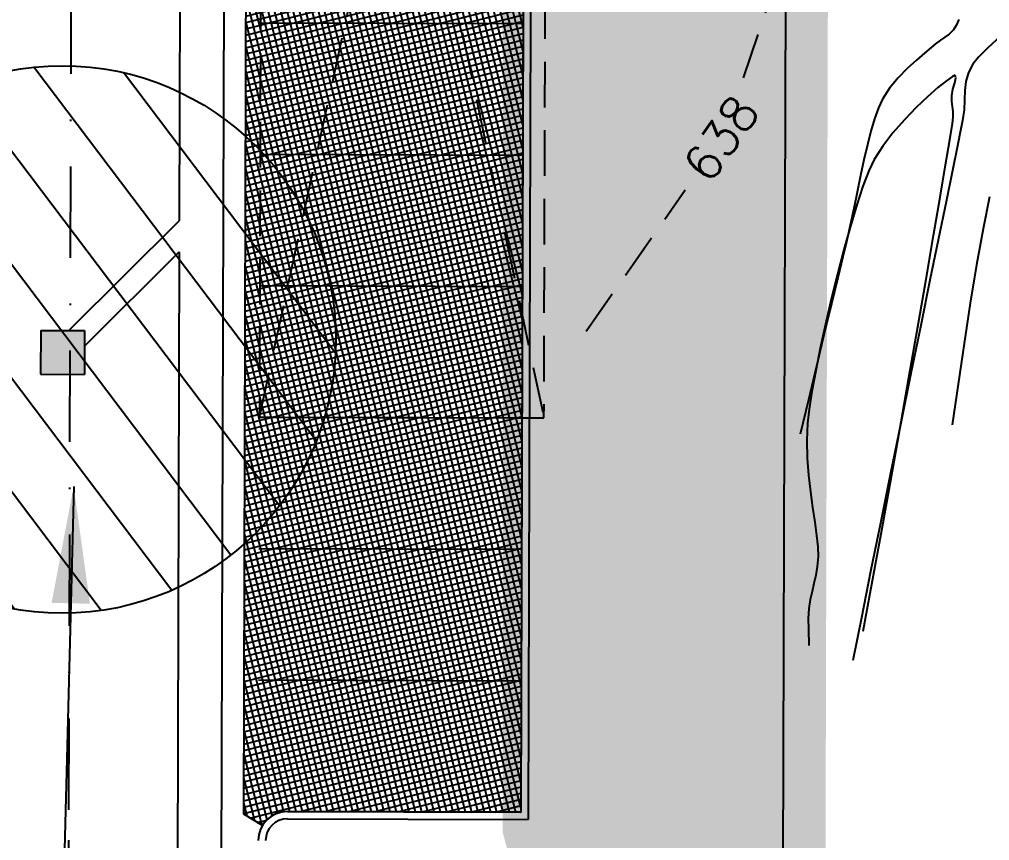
# Model space of a CAD drawing. Header units: feet. Extents: x 26064 to 27719, y 16802 to 28989.
# Drawn here: x 27523.9 to 27590.3, y 17671.8 to 17728.1 of the extents above; entities that cross this region are included whole.
import ezdxf

# ---------------------------------------------------------------- set-up
doc = ezdxf.new("R2010")
doc.units = ezdxf.units.FT
doc.header["$LTSCALE"] = 50
doc.header["$MEASUREMENT"] = 0
for name, pattern in [('CENTERPL', [0.25, 0.125, -0.0625, 0, -0.0625]), ('DASHED', [0.75, 0.5, -0.25]), ('HIDDEN', [0.375, 0.25, -0.125]), ('HIDDEN25', [0.0938, 0.0625, -0.0313]), ('HIDN25', [0.0938, 0.0625, -0.0313])]:
    doc.linetypes.add(name, pattern=pattern)
for name, color, linetype in [('CANOPY', 7, 'HIDDEN25'), ('CL-ROADS', 9, 'CENTERPL'), ('CONC-5INCH-BOUNDS', 251, 'Continuous'), ('CONC-5INCH-HATCH', 251, 'Continuous'), ('CONT-MJR', 160, 'HIDDEN'), ('CONT-MNR', 55, 'HIDN25'), ('CURB-B', 4, 'Continuous'), ('CURB-F', 32, 'Continuous'), ('DEMO-UTILITY', 1, 'Continuous'), ('FENCES-CHAIN', 6, 'FENCE-CHAIN'), ('INLET PROTECTION', 1, 'HIDDEN'), ('INLET-HATCH', 9, 'Continuous'), ('PARKSTRIPES', 32, 'Continuous'), ('SD-OUTER', 6, 'Continuous'), ('SD-OUTER-PRIVATE', 6, 'Continuous'), ('SD-STRUCTURE', 6, 'Continuous'), ('SD-STRUCTURE-PRIVATE', 6, 'Continuous'), ('SILT FENCE', 200, 'Continuous'), ('SILT_FENCE', 1, 'HIDDEN')]:
    doc.layers.add(name, color=color, linetype=linetype)
doc.styles.add('l60', font='simplex', dxfattribs={"height": 2.4})
doc.styles.add('ls80', font='simplex', dxfattribs={"oblique": 15, "height": 4})
doc.linetypes.add('FENCE-CHAIN', pattern='A,1,0,[133,ltypeshp.shx,S=0.05,R=0,X=0,Y=0],-0.1', length=1.1)
doc.dimstyles.new('dim', dxfattribs={"dimtxt": 0.18, "dimasz": 0.16, "dimexe": 0.0625, "dimexo": 0.0625, "dimgap": 0.03, "dimtad": 3, "dimdec": 4, "dimzin": 0, "dimdsep": 46, "dimtxsty": 'ls80', "dimcen": 0.09, "dimclrd": 256, "dimclre": 256, "dimclrt": 256, "dimaunit": 1, "dimadec": 4, "dimazin": 0, "dimtfac": 1, "dimtdec": 4, "dimtofl": 0, "dimtmove": 2, "dimatfit": 3, "dimfxl": 0, "dimtolj": 1, "dimtzin": 0, "dimlwd": -1, "dimlwe": -1, "dimarcsym": 0})

msp = doc.modelspace()

# ---------------------------------------------------------------- hatches: boundary and pattern name
at = {"layer": 'CONC-5INCH-HATCH'}
h = msp.add_hatch(dxfattribs=at)
h.set_pattern_fill('ANSI37', scale=3.33, angle=329.2625, style=0)
edge = h.paths.add_edge_path()
edge.add_line((27540.51893, 17672.84246), (27539.23542, 17673.61873))
edge.add_line((27539.23542, 17673.61873), (27539.56958, 17791.09061))
edge.add_line((27539.56958, 17791.09061), (27540.86112, 17791.85346))
edge.add_arc((27542.58316, 17792.87059), 2, 210.5682785, 269.8327778)
edge.add_line((27542.57733, 17790.8706), (27558.57051, 17790.82392))
edge.add_line((27558.57051, 17790.82392), (27558.22885, 17673.76074))
edge.add_line((27558.22885, 17673.76074), (27542.23612, 17673.80742))
edge.add_arc((27542.23028, 17671.80743), 2, 89.8327778, 148.8342993)
at = {"layer": 'INLET PROTECTION', "linetype": 'Continuous'}
h = msp.add_hatch(dxfattribs=at)
h.set_pattern_fill('ANSI31', scale=37.499998, angle=262.0889784, style=0)
h.set_pattern_definition([(307.088978, (51637.7866, -5558.594), (3.7392183, 2.82681806), [])])
edge = h.paths.add_edge_path()
edge.add_arc((27526.79836, 17706.13227), 18.75, 0, 360)

# ---------------------------------------------------------------- linework, layer by layer
at = {"layer": 'CANOPY', "color": 7}
for p, q in [((27540.30774, 17700.81716), (27560.07196, 17791.31954)), ((27540.57162, 17791.37646), (27559.80766, 17700.76025))]:
    msp.add_line(p, q, dxfattribs=at)
at = {"layer": 'CANOPY', "color": 7, "flags": 128}
msp.add_lwpolyline([(27540.57162, 17791.37646), (27540.30774, 17700.81716), (27559.80766, 17700.76025), (27560.07196, 17791.31954)], close=True, dxfattribs=at)
at = {"layer": 'CL-ROADS', "color": 7}
msp.add_line((27527.57657, 17793.56565), (27527.23034, 17671.85015), dxfattribs=at)
msp.add_arc((27590.23009, 17671.6712), 63, 179.8372472, 204.2592382, dxfattribs=at)
at = {"layer": 'CONC-5INCH-BOUNDS', "color": 7, "flags": 128}
msp.add_lwpolyline([(27540.51893, 17672.84246), (27539.23542, 17673.61873), (27539.56958, 17791.09061), (27540.86112, 17791.85346, 0.2645125), (27542.57733, 17790.8706), (27558.57051, 17790.82392), (27558.22885, 17673.76074), (27542.23612, 17673.80742, 0.26328513), (27540.51893, 17672.84246)], format="xyb", close=True, dxfattribs=at)
at = {"layer": 'CONT-MJR', "color": 7}
for p, q in [((27591.06133, 17726.87438, 640), (27590.22324, 17726.1058, 640)), ((27590.22324, 17726.1058, 640), (27589.58765, 17725.4594, 640)), ((27589.58765, 17725.4594, 640), (27589.20229, 17724.99398, 640)), ((27589.20229, 17724.99398, 640), (27588.8872, 17724.40318, 640)), ((27587.98987, 17724.23118, 640), (27587.79728, 17724.14842, 640)), ((27588.8872, 17724.40318, 640), (27588.72099, 17723.80692, 640)), ((27587.38297, 17723.85434, 640), (27586.79646, 17723.37963, 640)), ((27588.72099, 17723.80692, 640), (27588.65073, 17723.1929, 640)), ((27588.62345, 17722.54882, 640), (27588.58621, 17721.86237, 640)), ((27588.65073, 17723.1929, 640), (27588.62345, 17722.54882, 640)), ((27587.85463, 17721.36384, 640), (27587.84592, 17721.75334, 640)), ((27588.58621, 17721.86237, 640), (27588.48605, 17721.12122, 640)), ((27584.4989, 17721.17864, 640), (27583.71876, 17720.28834, 640)), ((27588.37277, 17720.55673, 640), (27588.1368, 17719.39714, 640)), ((27588.48605, 17721.12122, 640), (27588.37277, 17720.55673, 640)), ((27583.71876, 17720.28834, 640), (27583.01402, 17719.37087, 640)), ((27583.01402, 17719.37087, 640), (27582.43418, 17718.45694, 640)), ((27588.1368, 17719.39714, 640), (27587.7925, 17717.71139, 640)), ((27587.7925, 17717.71139, 640), (27587.35425, 17715.5684, 640)), ((27587.35425, 17715.5684, 640), (27586.83641, 17713.0371, 640)), ((27580.79793, 17713.88618, 640), (27580.35329, 17712.29226, 640)), ((27586.83641, 17713.0371, 640), (27586.25337, 17710.18641, 640)), ((27579.91473, 17710.61223, 640), (27579.49241, 17708.89328, 640)), ((27585.42024, 17706.99082, 640), (27585.9855, 17710.25254, 640)), ((27586.25337, 17710.18641, 640), (27585.61947, 17707.08525, 640)), ((27579.09646, 17707.18258, 640), (27578.73705, 17705.52734, 640)), ((27585.61947, 17707.08525, 640), (27584.94911, 17703.80257, 640)), ((27584.94911, 17703.80257, 640), (27584.25664, 17700.40728, 640)), ((27578.16846, 17702.57195, 640), (27577.97957, 17701.36619, 640)), ((27577.97957, 17701.36619, 640), (27577.86784, 17700.40463, 640)), ((27583.54438, 17696.36748, 640), (27584.18694, 17699.96935, 640)), ((27584.25664, 17700.40728, 640), (27583.55644, 17696.9683, 640)), ((27577.81508, 17699.20787, 640), (27577.84442, 17698.01049, 640)), ((27583.55644, 17696.9683, 640), (27582.86288, 17693.55457, 640)), ((27578.2154, 17694.61322, 640), (27578.36352, 17693.61195, 640)), ((27582.86288, 17693.55457, 640), (27582.19033, 17690.23501, 640)), ((27578.48894, 17692.70936, 640), (27578.5707, 17691.9253, 640)), ((27582.19033, 17690.23501, 640), (27581.55316, 17687.07854, 640)), ((27578.30616, 17689.4231, 640), (27578.17371, 17688.87529, 640)), ((27581.55316, 17687.07854, 640), (27580.96574, 17684.1541, 640))]:
    msp.add_line(p, q, dxfattribs=at)
at = {"layer": 'CONT-MJR', "color": 7, "extrusion": (0.578818, -0.815457, 0)}
msp.add_line((27587.79728, 17724.14842, 640), (27587.38297, 17723.85434, 640), dxfattribs=at)
at = {"layer": 'CONT-MJR', "color": 7, "extrusion": (0.96934, -0.245724, 0)}
msp.add_line((27587.94892, 17723.69922, 640), (27588.03734, 17724.048, 640), dxfattribs=at)
at = {"layer": 'CONT-MJR', "color": 7, "extrusion": (0.968036, 0.250811, 0)}
msp.add_line((27588.03734, 17724.048, 640), (27587.98987, 17724.23118, 640), dxfattribs=at)
at = {"layer": 'CONT-MJR', "color": 7, "extrusion": (0.660962, -0.75042, 0)}
msp.add_line((27586.79646, 17723.37963, 640), (27586.08726, 17722.75498, 640), dxfattribs=at)
at = {"layer": 'CONT-MJR', "color": 7, "extrusion": (0.98517, -0.171583, 0)}
msp.add_line((27587.74075, 17722.81471, 640), (27587.8187, 17723.2623, 640), dxfattribs=at)
at = {"layer": 'CONT-MJR', "color": 7, "extrusion": (0.958341, -0.285628, 0)}
msp.add_line((27587.8187, 17723.2623, 640), (27587.94892, 17723.69922, 640), dxfattribs=at)
at = {"layer": 'CONT-MJR', "color": 7, "extrusion": (0.689067, -0.724697, 0)}
msp.add_line((27586.08726, 17722.75498, 640), (27585.3049, 17722.01108, 640), dxfattribs=at)
at = {"layer": 'CONT-MJR', "color": 7, "extrusion": (0.999624, 0.027418, 0)}
msp.add_line((27587.75133, 17722.42872, 640), (27587.74075, 17722.81471, 640), dxfattribs=at)
at = {"layer": 'CONT-MJR', "color": 7, "extrusion": (0.718423, -0.695606, 0)}
msp.add_line((27585.3049, 17722.01108, 640), (27584.4989, 17721.17864, 640), dxfattribs=at)
at = {"layer": 'CONT-MJR', "color": 7, "extrusion": (0.990177, 0.13982, 0)}
msp.add_line((27587.79894, 17722.09161, 640), (27587.75133, 17722.42872, 640), dxfattribs=at)
at = {"layer": 'CONT-MJR', "color": 7, "extrusion": (0.990494, 0.137558, 0)}
msp.add_line((27587.84592, 17721.75334, 640), (27587.79894, 17722.09161, 640), dxfattribs=at)
at = {"layer": 'CONT-MJR', "color": 7, "extrusion": (0.989243, -0.146279, 0)}
msp.add_line((27587.78807, 17720.91366, 640), (27587.85463, 17721.36384, 640), dxfattribs=at)
at = {"layer": 'CONT-MJR', "color": 7, "extrusion": (0.987028, -0.160546, 0)}
msp.add_line((27587.60652, 17719.79755, 640), (27587.78807, 17720.91366, 640), dxfattribs=at)
at = {"layer": 'CONT-MJR', "color": 7, "extrusion": (0.986401, -0.164354, 0)}
msp.add_line((27587.32275, 17718.09445, 640), (27587.60652, 17719.79755, 640), dxfattribs=at)
at = {"layer": 'CONT-MJR', "color": 7, "extrusion": (0.904148, -0.427219, 0)}
msp.add_line((27582.43418, 17718.45694, 640), (27582.06676, 17717.67936, 640), dxfattribs=at)
at = {"layer": 'CONT-MJR', "color": 7, "extrusion": (0.98605, -0.166451, 0)}
msp.add_line((27586.9495, 17715.8833, 640), (27587.32275, 17718.09445, 640), dxfattribs=at)
at = {"layer": 'CONT-MJR', "color": 7, "extrusion": (0.934187, -0.356783, 0)}
msp.add_line((27582.06676, 17717.67936, 640), (27581.66482, 17716.62692, 640), dxfattribs=at)
at = {"layer": 'CONT-MJR', "color": 7, "extrusion": (0.948767, -0.315976, 0)}
msp.add_line((27581.66482, 17716.62692, 640), (27581.23849, 17715.3468, 640), dxfattribs=at)
at = {"layer": 'CONT-MJR', "color": 7, "extrusion": (0.985785, -0.168013, 0)}
msp.add_line((27586.4995, 17713.24301, 640), (27586.9495, 17715.8833, 640), dxfattribs=at)
at = {"layer": 'CONT-MJR', "color": 7, "extrusion": (0.957397, -0.288775, 0)}
msp.add_line((27581.23849, 17715.3468, 640), (27580.79793, 17713.88618, 640), dxfattribs=at)
at = {"layer": 'CONT-MJR', "color": 7, "extrusion": (0.985548, -0.169395, 0)}
msp.add_line((27585.9855, 17710.25254, 640), (27586.4995, 17713.24301, 640), dxfattribs=at)
at = {"layer": 'CONT-MJR', "color": 7, "extrusion": (0.967577, -0.252578, 0)}
msp.add_line((27580.35329, 17712.29226, 640), (27579.91473, 17710.61223, 640), dxfattribs=at)
at = {"layer": 'CONT-MJR', "color": 7, "extrusion": (0.974245, -0.225491, 0)}
msp.add_line((27579.49241, 17708.89328, 640), (27579.09646, 17707.18258, 640), dxfattribs=at)
at = {"layer": 'CONT-MJR', "color": 7, "extrusion": (0.985064, -0.172189, 0)}
msp.add_line((27584.81648, 17703.53678, 640), (27585.42024, 17706.99082, 640), dxfattribs=at)
at = {"layer": 'CONT-MJR', "color": 7, "extrusion": (0.980313, -0.197451, 0)}
msp.add_line((27578.73705, 17705.52734, 640), (27578.42433, 17703.97473, 640), dxfattribs=at)
at = {"layer": 'CONT-MJR', "color": 7, "extrusion": (0.983768, -0.179447, 0)}
msp.add_line((27578.42433, 17703.97473, 640), (27578.16846, 17702.57195, 640), dxfattribs=at)
at = {"layer": 'CONT-MJR', "color": 7, "extrusion": (0.984784, -0.173783, 0)}
msp.add_line((27584.18694, 17699.96935, 640), (27584.81648, 17703.53678, 640), dxfattribs=at)
at = {"layer": 'CONT-MJR', "color": 7, "extrusion": (0.99903, -0.044039, 0)}
msp.add_line((27577.86784, 17700.40463, 640), (27577.81508, 17699.20787, 640), dxfattribs=at)
at = {"layer": 'CONT-MJR', "color": 7, "extrusion": (0.997065, 0.076566, 0)}
msp.add_line((27577.84442, 17698.01049, 640), (27577.93489, 17696.83235, 640), dxfattribs=at)
at = {"layer": 'CONT-MJR', "color": 7, "extrusion": (0.993486, 0.113951, 0)}
msp.add_line((27577.93489, 17696.83235, 640), (27578.06554, 17695.69331, 640), dxfattribs=at)
at = {"layer": 'CONT-MJR', "color": 7, "extrusion": (0.984062, -0.177827, 0)}
msp.add_line((27582.90153, 17692.81009, 640), (27583.54438, 17696.36748, 640), dxfattribs=at)
at = {"layer": 'CONT-MJR', "color": 7, "extrusion": (0.990511, 0.137434, 0)}
msp.add_line((27578.06554, 17695.69331, 640), (27578.2154, 17694.61322, 640), dxfattribs=at)
at = {"layer": 'CONT-MJR', "color": 7, "extrusion": (0.990484, 0.137632, 0)}
msp.add_line((27578.36352, 17693.61195, 640), (27578.48894, 17692.70936, 640), dxfattribs=at)
at = {"layer": 'CONT-MJR', "color": 7, "extrusion": (0.983565, -0.180556, 0)}
msp.add_line((27582.27115, 17689.37612, 640), (27582.90153, 17692.81009, 640), dxfattribs=at)
at = {"layer": 'CONT-MJR', "color": 7, "extrusion": (0.999648, 0.026537, 0)}
msp.add_line((27578.5707, 17691.9253, 640), (27578.58784, 17691.27963, 640), dxfattribs=at)
at = {"layer": 'CONT-MJR', "color": 7, "extrusion": (0.996628, -0.082056, 0)}
msp.add_line((27578.58784, 17691.27963, 640), (27578.53147, 17690.595, 640), dxfattribs=at)
at = {"layer": 'CONT-MJR', "color": 7, "extrusion": (0.976117, -0.217247, 0)}
msp.add_line((27578.4315, 17689.98624, 640), (27578.30616, 17689.4231, 640), dxfattribs=at)
at = {"layer": 'CONT-MJR', "color": 7, "extrusion": (0.986782, -0.162056, 0)}
msp.add_line((27578.53147, 17690.595, 640), (27578.4315, 17689.98624, 640), dxfattribs=at)
at = {"layer": 'CONT-MJR', "color": 7, "extrusion": (0.982913, -0.184068, 0)}
msp.add_line((27581.66597, 17686.1445, 640), (27582.27115, 17689.37612, 640), dxfattribs=at)
at = {"layer": 'CONT-MJR', "color": 7, "extrusion": (0.977538, -0.210759, 0)}
msp.add_line((27578.17371, 17688.87529, 640), (27578.05238, 17688.31254, 640), dxfattribs=at)
at = {"layer": 'CONT-MJR', "color": 7, "extrusion": (0.988752, -0.149563, 0)}
msp.add_line((27578.05238, 17688.31254, 640), (27577.96042, 17687.70458, 640), dxfattribs=at)
at = {"layer": 'CONT-MJR', "color": 7, "extrusion": (0.997901, -0.064761, 0)}
msp.add_line((27577.96042, 17687.70458, 640), (27577.91606, 17687.02112, 640), dxfattribs=at)
at = {"layer": 'CONT-MJR', "color": 7, "extrusion": (0.999949, 0.010129, 0)}
msp.add_line((27577.91606, 17687.02112, 640), (27577.92354, 17686.28254, 640), dxfattribs=at)
at = {"layer": 'CONT-MJR', "color": 7, "extrusion": (0.999318, 0.036918, 0)}
msp.add_line((27577.92354, 17686.28254, 640), (27577.96492, 17685.16255, 640), dxfattribs=at)
at = {"layer": 'CONT-MNR', "color": 7}
for p, q in [((27573.48033, 17724.05568, 638), (27575.91882, 17731.25418, 638)), ((27585.88556, 17725.74482, 639), (27585.32119, 17725.26195, 639)), ((27583.00051, 17722.58926, 639), (27582.71661, 17721.9856, 639)), ((27582.71661, 17721.9856, 639), (27582.45195, 17721.24921, 639)), ((27581.96381, 17719.45303, 639), (27581.73204, 17718.43062, 639)), ((27581.73204, 17718.43062, 639), (27581.50292, 17717.35026, 639)), ((27581.50292, 17717.35026, 639), (27581.27233, 17716.23064, 639)), ((27562.69658, 17706.69536, 638), (27569.48701, 17716.38768, 638)), ((27590.33945, 17715.90139, 641), (27589.89214, 17713.70281, 641)), ((27581.0361, 17715.09045, 639), (27580.7901, 17713.94838, 639)), ((27580.7901, 17713.94838, 639), (27580.53017, 17712.82314, 639)), ((27589.89214, 17713.70281, 641), (27589.44841, 17711.24991, 641)), ((27577.9245, 17701.98844, 639), (27577.36852, 17699.64297, 639))]:
    msp.add_line(p, q, dxfattribs=at)
at = {"layer": 'CONT-MNR', "color": 7, "extrusion": (0.907245, -0.420602, 0)}
msp.add_line((27588.23581, 17728.05007, 639), (27588.04475, 17727.63794, 639), dxfattribs=at)
at = {"layer": 'CONT-MNR', "color": 7, "extrusion": (0.709663, -0.704541, 0)}
msp.add_line((27587.85536, 17727.33631, 639), (27587.56632, 17727.04517, 639), dxfattribs=at)
at = {"layer": 'CONT-MNR', "color": 7, "extrusion": (0.8469, -0.531751, 0)}
msp.add_line((27588.04475, 17727.63794, 639), (27587.85536, 17727.33631, 639), dxfattribs=at)
at = {"layer": 'CONT-MNR', "color": 7, "extrusion": (0.621067, -0.783757, 0)}
msp.add_line((27586.96543, 17726.6286, 639), (27586.6352, 17726.36692, 639), dxfattribs=at)
at = {"layer": 'CONT-MNR', "color": 7, "extrusion": (0.551881, -0.833923, 0)}
msp.add_line((27587.27274, 17726.83197, 639), (27586.96543, 17726.6286, 639), dxfattribs=at)
at = {"layer": 'CONT-MNR', "color": 7, "extrusion": (0.587599, -0.809153, 0)}
msp.add_line((27587.56632, 17727.04517, 639), (27587.27274, 17726.83197, 639), dxfattribs=at)
at = {"layer": 'CONT-MNR', "color": 7, "extrusion": (0.634964, -0.772541, 0)}
msp.add_line((27586.34072, 17726.11892, 639), (27585.88556, 17725.74482, 639), dxfattribs=at)
at = {"layer": 'CONT-MNR', "color": 7, "extrusion": (0.644147, -0.764902, 0)}
msp.add_line((27586.6352, 17726.36692, 639), (27586.34072, 17726.11892, 639), dxfattribs=at)
at = {"layer": 'CONT-MNR', "color": 7, "extrusion": (-0.678304, 0.734781, 0)}
msp.add_line((27585.32119, 17725.26195, 639), (27584.69906, 17724.68763, 639), dxfattribs=at)
at = {"layer": 'CONT-MNR', "color": 7, "extrusion": (0.718084, -0.695956, 0)}
msp.add_line((27584.69906, 17724.68763, 639), (27584.0706, 17724.03919, 639), dxfattribs=at)
at = {"layer": 'CONT-MNR', "color": 7, "extrusion": (0.770562, -0.637365, 0)}
msp.add_line((27584.0706, 17724.03919, 639), (27583.48727, 17723.33396, 639), dxfattribs=at)
at = {"layer": 'CONT-MNR', "color": 7, "extrusion": (0.837056, -0.547117, 0)}
msp.add_line((27583.48727, 17723.33396, 639), (27583.00051, 17722.58926, 639), dxfattribs=at)
at = {"layer": 'CONT-MNR', "color": 7, "extrusion": (0.959541, -0.281569, 0)}
msp.add_line((27582.45195, 17721.24921, 639), (27582.2024, 17720.39879, 639), dxfattribs=at)
at = {"layer": 'CONT-MNR', "color": 7, "extrusion": (0.969622, -0.244608, 0)}
msp.add_line((27582.2024, 17720.39879, 639), (27581.96381, 17719.45303, 639), dxfattribs=at)
at = {"layer": 'CONT-MNR', "color": 7, "extrusion": (0.979205, -0.202872, 0)}
msp.add_line((27581.27233, 17716.23064, 639), (27581.0361, 17715.09045, 639), dxfattribs=at)
at = {"layer": 'CONT-MNR', "color": 7, "extrusion": (0.971971, -0.235102, 0)}
msp.add_line((27580.53017, 17712.82314, 639), (27580.28164, 17711.79564, 639), dxfattribs=at)
at = {"layer": 'CONT-MNR', "color": 7, "extrusion": (0.971969, -0.235109, 0)}
msp.add_line((27580.28164, 17711.79564, 639), (27579.93246, 17710.35208, 639), dxfattribs=at)
at = {"layer": 'CONT-MNR', "color": 7, "extrusion": (0.986589, -0.163223, 0)}
msp.add_line((27589.44841, 17711.24991, 641), (27589.01209, 17708.61258, 641), dxfattribs=at)
at = {"layer": 'CONT-MNR', "color": 7, "extrusion": (0.972063, -0.234721, 0)}
msp.add_line((27579.93246, 17710.35208, 639), (27579.50239, 17708.57103, 639), dxfattribs=at)
at = {"layer": 'CONT-MNR', "color": 7, "extrusion": (0.972215, -0.23409, 0)}
msp.add_line((27579.50239, 17708.57103, 639), (27579.0112, 17706.53103, 639), dxfattribs=at)
at = {"layer": 'CONT-MNR', "color": 7, "extrusion": (0.988278, -0.152662, 0)}
msp.add_line((27589.01209, 17708.61258, 641), (27588.587, 17705.86071, 641), dxfattribs=at)
at = {"layer": 'CONT-MNR', "color": 7, "extrusion": (0.972421, -0.233232, 0)}
msp.add_line((27579.0112, 17706.53103, 639), (27578.47865, 17704.31065, 639), dxfattribs=at)
at = {"layer": 'CONT-MNR', "color": 7, "extrusion": (0.989422, -0.145069, 0)}
msp.add_line((27588.587, 17705.86071, 641), (27588.17698, 17703.0642, 641), dxfattribs=at)
at = {"layer": 'CONT-MNR', "color": 7, "extrusion": (0.972689, -0.232113, 0)}
msp.add_line((27578.47865, 17704.31065, 639), (27577.9245, 17701.98844, 639), dxfattribs=at)
at = {"layer": 'CONT-MNR', "color": 7, "extrusion": (0.990186, -0.139753, 0)}
msp.add_line((27588.17698, 17703.0642, 641), (27587.78584, 17700.29293, 641), dxfattribs=at)
at = {"layer": 'CURB-B', "color": 7, "flags": 128}
for points in [[(27559.07197, 17791.32246), (27558.72739, 17673.25929)], [(27542.23466, 17673.30742), (27558.72739, 17673.25929)]]:
    msp.add_lwpolyline(points, dxfattribs=at)
msp.add_lwpolyline([(27542.23466, 17673.30742, 0.41421356), (27540.73029, 17671.81181)], format="xyb", dxfattribs=at)
at = {"layer": 'CURB-F', "color": 7}
for p in [(27558.57051, 17790.82392), (27542.23612, 17673.80742)]:
    msp.add_line(p, (27558.22885, 17673.76074), dxfattribs=at)
msp.add_arc((27542.23028, 17671.80743), 2, 89.8327778, 179.8327778, dxfattribs=at)
at = {"layer": 'DEMO-UTILITY', "color": 1, "linetype": 'DASHED', "const_width": 4}
msp.add_lwpolyline([(27139.07639, 16837.55616), (27136.77996, 16836.40038), (27176.86763, 16836.40038), (27177.08777, 16899.81834), (27306.13781, 16899.37037), (27307.17391, 17114.23636), (27497.1933, 17113.50827), (27496.89571, 17057.7123), (27575.39252, 17057.1509), (27578.04835, 18013.41051), (27578.04835, 18043.90918), (26750.68492, 18040.58724), (26748.26576, 18022.94146), (26393.41176, 18022.94146)], dxfattribs=at)
at = {"layer": 'FENCES-CHAIN', "color": 7, "ltscale": 0.5}
msp.add_line((27577.18074, 18012.41307), (27574.39252, 17057.15382), dxfattribs=at)
msp.add_line((27577.18074, 18012.41307), (27574.39252, 17057.15382), dxfattribs=at)
msp.add_line((27577.18074, 18012.41307), (27574.39252, 17057.15382), dxfattribs=at)
at = {"layer": 'INLET PROTECTION', "color": 7, "linetype": 'Continuous'}
msp.add_circle((27526.79836, 17706.13227), 18.75, dxfattribs=at)
at = {"layer": 'INLET-HATCH', "color": 7}
msp.add_solid([(27525.32496, 17706.74543), (27528.32495, 17706.73667), (27525.31621, 17703.74544), (27528.31619, 17703.73668)], dxfattribs=at)
at = {"layer": 'PARKSTRIPES', "color": 7}
for p, q in [((27540.38654, 17727.81705), (27558.38647, 17727.76451)), ((27540.36028, 17718.81709), (27558.3602, 17718.76455)), ((27540.33401, 17709.81713), (27558.33393, 17709.76459)), ((27540.30774, 17700.81716), (27558.30766, 17700.76463)), ((27540.28147, 17691.8172), (27558.2814, 17691.76467)), ((27540.25521, 17682.81724), (27558.25513, 17682.76471))]:
    msp.add_line(p, q, dxfattribs=at)
at = {"layer": 'SD-OUTER', "color": 7}
for p, q in [((27535.07087, 17799.74611), (27534.82135, 17714.25292)), ((27538.06851, 17798.93351), (27537.42073, 17576.98516)), ((27534.81516, 17712.1316), (27534.42075, 17576.99392))]:
    msp.add_line(p, q, dxfattribs=at)
at = {"layer": 'SD-OUTER-PRIVATE', "color": 7}
for p, q in [((27527.32977, 17706.80488), (27534.82135, 17714.25292)), ((27528.32185, 17705.67603), (27534.81516, 17712.1316))]:
    msp.add_line(p, q, dxfattribs=at)
at = {"layer": 'SD-STRUCTURE-PRIVATE', "color": 7}
for p, q in [((27525.32496, 17706.74543), (27525.31621, 17703.74544)), ((27525.32496, 17706.74543), (27528.32495, 17706.73667)), ((27528.32495, 17706.73667), (27528.31619, 17703.73668)), ((27525.31621, 17703.74544), (27528.31619, 17703.73668))]:
    msp.add_line(p, q, dxfattribs=at)
at = {"layer": 'SILT FENCE', "linetype": 'Continuous', "const_width": 10, "flags": 128}
msp.add_lwpolyline([(27571.18993, 17113.92892), (27571.18993, 17648.08742), (27565.85877, 17658.64102), (27561.96805, 17673.0828), (27561.96805, 17792.50513), (27529.07287, 17872.54221), (27515.83663, 17965.7443), (27485.76855, 17981.4147), (26810.18741, 17983.35403), (26801.24797, 17983.84578), (26736.9852, 17997.16402), (26717.6278, 17998.68722), (26707.45353, 17998.94141), (26541.31565, 17998.97573), (26439.41486, 17996.83872), (26373.56271, 17989.8501), (26343.25903, 17981.11433), (26323.44511, 17981.69672), (26251.9082, 18008.79492), (26227.05969, 18020.52676)], dxfattribs=at)
at = {"layer": 'SILT_FENCE', "color": 3, "linetype": 'Continuous', "flags": 128}
msp.add_lwpolyline([(27555.09346, 17829.87176, 13.33, 13.33, 0), (27571.56538, 17801.6497, 13.33333, 13.33333, 0), (27569.41013, 17063.19384, 13.33333, 13.33333, 0)], format="xyseb", dxfattribs=at)

# ---------------------------------------------------------------- texts
at = {"layer": 'CONT-MJR', "color": 7, "style": 'l60'}
msp.add_text('638', height=2.4, rotation=54.9849656, dxfattribs=at).set_placement((27571.15836, 17716.68194, 638))

# ---------------------------------------------------------------- leaders
at = {"layer": 'SD-STRUCTURE', "color": 7}
msp.add_leader([(27527.58491, 17696.06112), (27526.94089, 17670.31624)], dimstyle='dim', override={"dimscale": 50, "dimtad": 0, "dimpost": "'"}, dxfattribs=at)

doc.saveas('drawing.dxf')
